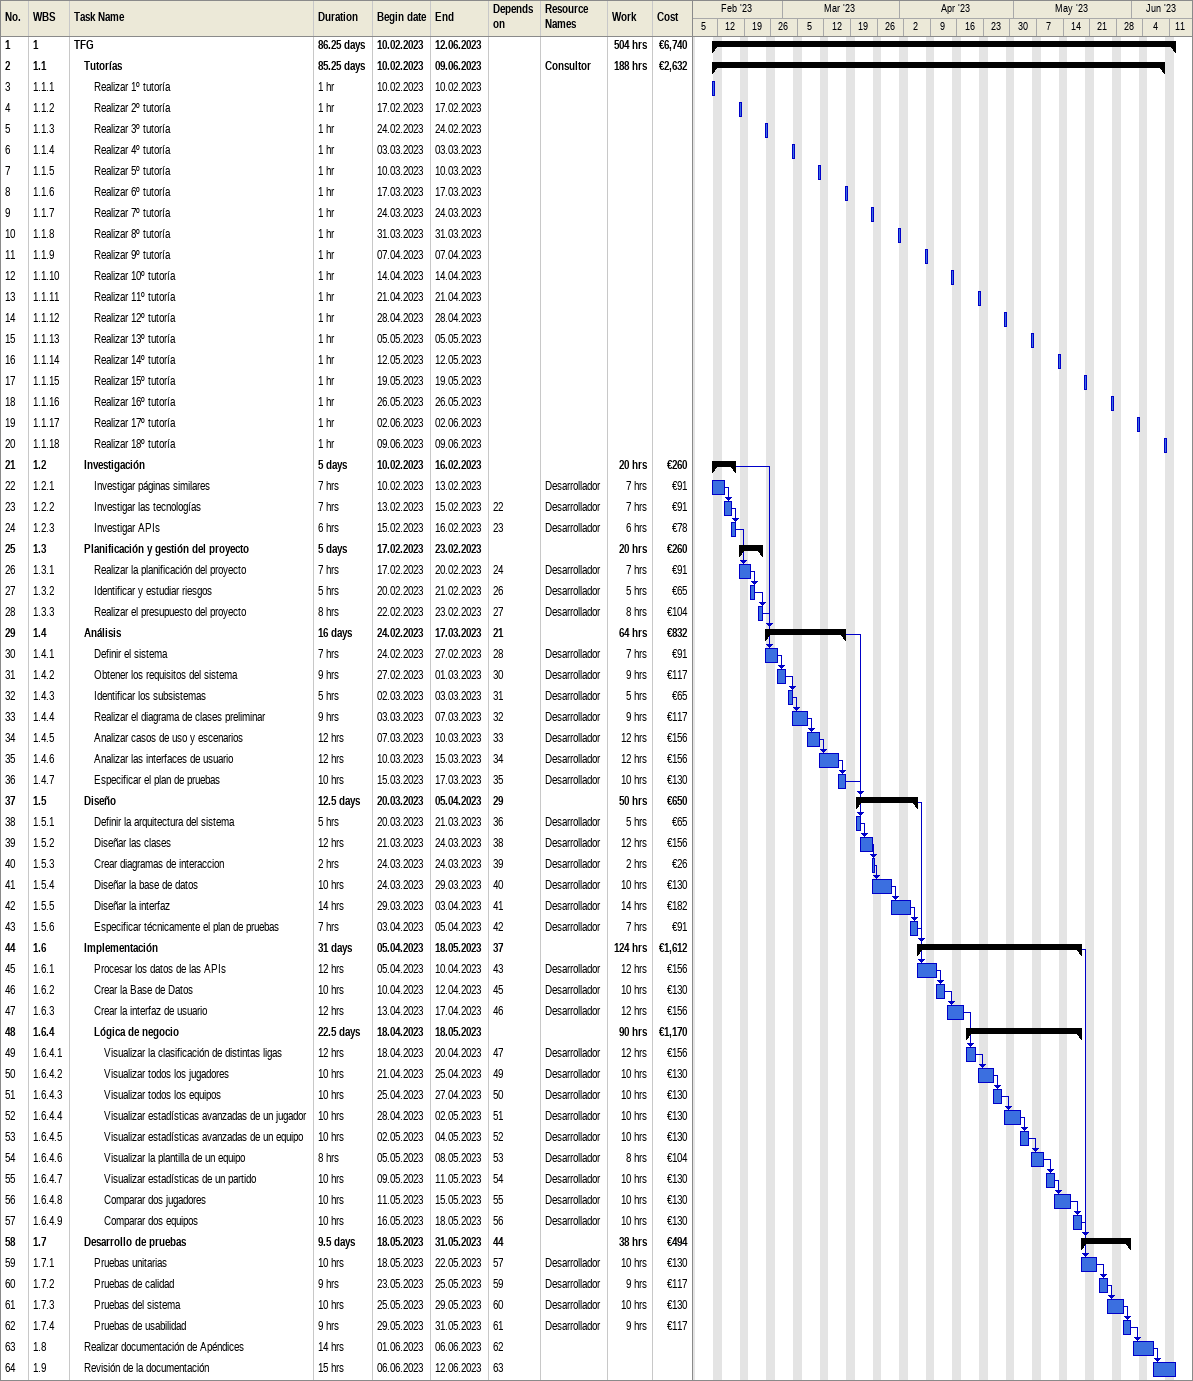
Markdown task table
| ID | WBS | Task | Duration | Start | Finish | Predecessors | Resources | Work (h) | Cost (€) |
|---|---|---|---|---|---|---|---|---|---|
| 1 | 1 | **TFG** | 86.25d | 2023-02-10 | 2023-06-12 |  |  | 504 | 6740 |
| 2 | 1.1 | **Tutorías** | 85.25d | 2023-02-10 | 2023-06-09 |  | Consultor | 188 | 2632 |
| 3 | 1.1.1 | Realizar 1º tutoría | 1h | 2023-02-10 | 2023-02-10 |  |  |  |  |
| 4 | 1.1.2 | Realizar 2º tutoría | 1h | 2023-02-17 | 2023-02-17 |  |  |  |  |
| 5 | 1.1.3 | Realizar 3º tutoría | 1h | 2023-02-24 | 2023-02-24 |  |  |  |  |
| 6 | 1.1.4 | Realizar 4º tutoría | 1h | 2023-03-03 | 2023-03-03 |  |  |  |  |
| 7 | 1.1.5 | Realizar 5º tutoría | 1h | 2023-03-10 | 2023-03-10 |  |  |  |  |
| 8 | 1.1.6 | Realizar 6º tutoría | 1h | 2023-03-17 | 2023-03-17 |  |  |  |  |
| 9 | 1.1.7 | Realizar 7º tutoría | 1h | 2023-03-24 | 2023-03-24 |  |  |  |  |
| 10 | 1.1.8 | Realizar 8º tutoría | 1h | 2023-03-31 | 2023-03-31 |  |  |  |  |
| 11 | 1.1.9 | Realizar 9º tutoría | 1h | 2023-04-07 | 2023-04-07 |  |  |  |  |
| 12 | 1.1.10 | Realizar 10º tutoría | 1h | 2023-04-14 | 2023-04-14 |  |  |  |  |
| 13 | 1.1.11 | Realizar 11º tutoría | 1h | 2023-04-21 | 2023-04-21 |  |  |  |  |
| 14 | 1.1.12 | Realizar 12º tutoría | 1h | 2023-04-28 | 2023-04-28 |  |  |  |  |
| 15 | 1.1.13 | Realizar 13º tutoría | 1h | 2023-05-05 | 2023-05-05 |  |  |  |  |
| 16 | 1.1.14 | Realizar 14º tutoría | 1h | 2023-05-12 | 2023-05-12 |  |  |  |  |
| 17 | 1.1.15 | Realizar 15º tutoría | 1h | 2023-05-19 | 2023-05-19 |  |  |  |  |
| 18 | 1.1.16 | Realizar 16º tutoría | 1h | 2023-05-26 | 2023-05-26 |  |  |  |  |
| 19 | 1.1.17 | Realizar 17º tutoría | 1h | 2023-06-02 | 2023-06-02 |  |  |  |  |
| 20 | 1.1.18 | Realizar 18º tutoría | 1h | 2023-06-09 | 2023-06-09 |  |  |  |  |
| 21 | 1.2 | **Investigación** | 5d | 2023-02-10 | 2023-02-16 |  |  | 20 | 260 |
| 22 | 1.2.1 | Investigar páginas similares | 7h | 2023-02-10 | 2023-02-13 |  | Desarrollador | 7 | 91 |
| 23 | 1.2.2 | Investigar las tecnologías | 7h | 2023-02-13 | 2023-02-15 | 22 | Desarrollador | 7 | 91 |
| 24 | 1.2.3 | Investigar APIs | 6h | 2023-02-15 | 2023-02-16 | 23 | Desarrollador | 6 | 78 |
| 25 | 1.3 | **Planificación y gestión del proyecto** | 5d | 2023-02-17 | 2023-02-23 |  |  | 20 | 260 |
| 26 | 1.3.1 | Realizar la planificación del proyecto | 7h | 2023-02-17 | 2023-02-20 | 24 | Desarrollador | 7 | 91 |
| 27 | 1.3.2 | Identificar y estudiar riesgos | 5h | 2023-02-20 | 2023-02-21 | 26 | Desarrollador | 5 | 65 |
| 28 | 1.3.3 | Realizar el presupuesto del proyecto | 8h | 2023-02-22 | 2023-02-23 | 27 | Desarrollador | 8 | 104 |
| 29 | 1.4 | **Análisis** | 16d | 2023-02-24 | 2023-03-17 | 21 |  | 64 | 832 |
| 30 | 1.4.1 | Definir el sistema | 7h | 2023-02-24 | 2023-02-27 | 28 | Desarrollador | 7 | 91 |
| 31 | 1.4.2 | Obtener los requisitos del sistema | 9h | 2023-02-27 | 2023-03-01 | 30 | Desarrollador | 9 | 117 |
| 32 | 1.4.3 | Identificar los subsistemas | 5h | 2023-03-02 | 2023-03-03 | 31 | Desarrollador | 5 | 65 |
| 33 | 1.4.4 | Realizar el diagrama de clases preliminar | 9h | 2023-03-03 | 2023-03-07 | 32 | Desarrollador | 9 | 117 |
| 34 | 1.4.5 | Analizar casos de uso y escenarios | 12h | 2023-03-07 | 2023-03-10 | 33 | Desarrollador | 12 | 156 |
| 35 | 1.4.6 | Analizar las interfaces de usuario | 12h | 2023-03-10 | 2023-03-15 | 34 | Desarrollador | 12 | 156 |
| 36 | 1.4.7 | Especificar el plan de pruebas | 10h | 2023-03-15 | 2023-03-17 | 35 | Desarrollador | 10 | 130 |
| 37 | 1.5 | **Diseño** | 12.5d | 2023-03-20 | 2023-04-05 | 29 |  | 50 | 650 |
| 38 | 1.5.1 | Definir la arquitectura del sistema | 5h | 2023-03-20 | 2023-03-21 | 36 | Desarrollador | 5 | 65 |
| 39 | 1.5.2 | Diseñar las clases | 12h | 2023-03-21 | 2023-03-24 | 38 | Desarrollador | 12 | 156 |
| 40 | 1.5.3 | Crear diagramas de interaccion | 2h | 2023-03-24 | 2023-03-24 | 39 | Desarrollador | 2 | 26 |
| 41 | 1.5.4 | Diseñar la base de datos | 10h | 2023-03-24 | 2023-03-29 | 40 | Desarrollador | 10 | 130 |
| 42 | 1.5.5 | Diseñar la interfaz | 14h | 2023-03-29 | 2023-04-03 | 41 | Desarrollador | 14 | 182 |
| 43 | 1.5.6 | Especificar técnicamente el plan de pruebas | 7h | 2023-04-03 | 2023-04-05 | 42 | Desarrollador | 7 | 91 |
| 44 | 1.6 | **Implementación** | 31d | 2023-04-05 | 2023-05-18 | 37 |  | 124 | 1612 |
| 45 | 1.6.1 | Procesar los datos de las APIs | 12h | 2023-04-05 | 2023-04-10 | 43 | Desarrollador | 12 | 156 |
| 46 | 1.6.2 | Crear la Base de Datos | 10h | 2023-04-10 | 2023-04-12 | 45 | Desarrollador | 10 | 130 |
| 47 | 1.6.3 | Crear la interfaz de usuario | 12h | 2023-04-13 | 2023-04-17 | 46 | Desarrollador | 12 | 156 |
| 48 | 1.6.4 | **Lógica de negocio** | 22.5d | 2023-04-18 | 2023-05-18 |  |  | 90 | 1170 |
| 49 | 1.6.4.1 | Visualizar la clasificación de distintas ligas | 12h | 2023-04-18 | 2023-04-20 | 47 | Desarrollador | 12 | 156 |
| 50 | 1.6.4.2 | Visualizar todos los jugadores | 10h | 2023-04-21 | 2023-04-25 | 49 | Desarrollador | 10 | 130 |
| 51 | 1.6.4.3 | Visualizar todos los equipos | 10h | 2023-04-25 | 2023-04-27 | 50 | Desarrollador | 10 | 130 |
| 52 | 1.6.4.4 | Visualizar estadísticas avanzadas de un jugador | 10h | 2023-04-28 | 2023-05-02 | 51 | Desarrollador | 10 | 130 |
| 53 | 1.6.4.5 | Visualizar estadísticas avanzadas de un equipo | 10h | 2023-05-02 | 2023-05-04 | 52 | Desarrollador | 10 | 130 |
| 54 | 1.6.4.6 | Visualizar la plantilla de un equipo | 8h | 2023-05-05 | 2023-05-08 | 53 | Desarrollador | 8 | 104 |
| 55 | 1.6.4.7 | Visualizar estadísticas de un partido | 10h | 2023-05-09 | 2023-05-11 | 54 | Desarrollador | 10 | 130 |
| 56 | 1.6.4.8 | Comparar dos jugadores | 10h | 2023-05-11 | 2023-05-15 | 55 | Desarrollador | 10 | 130 |
| 57 | 1.6.4.9 | Comparar dos equipos | 10h | 2023-05-16 | 2023-05-18 | 56 | Desarrollador | 10 | 130 |
| 58 | 1.7 | **Desarrollo de pruebas** | 9.5d | 2023-05-18 | 2023-05-31 | 44 |  | 38 | 494 |
| 59 | 1.7.1 | Pruebas unitarias | 10h | 2023-05-18 | 2023-05-22 | 57 | Desarrollador | 10 | 130 |
| 60 | 1.7.2 | Pruebas de calidad | 9h | 2023-05-23 | 2023-05-25 | 59 | Desarrollador | 9 | 117 |
| 61 | 1.7.3 | Pruebas del sistema | 10h | 2023-05-25 | 2023-05-29 | 60 | Desarrollador | 10 | 130 |
| 62 | 1.7.4 | Pruebas de usabilidad | 9h | 2023-05-29 | 2023-05-31 | 61 | Desarrollador | 9 | 117 |
| 63 | 1.8 | Realizar documentación de Apéndices | 14h | 2023-06-01 | 2023-06-06 | 62 |  |  |  |
| 64 | 1.9 | Revisión de la documentación | 15h | 2023-06-06 | 2023-06-12 | 63 |  |  |  |
